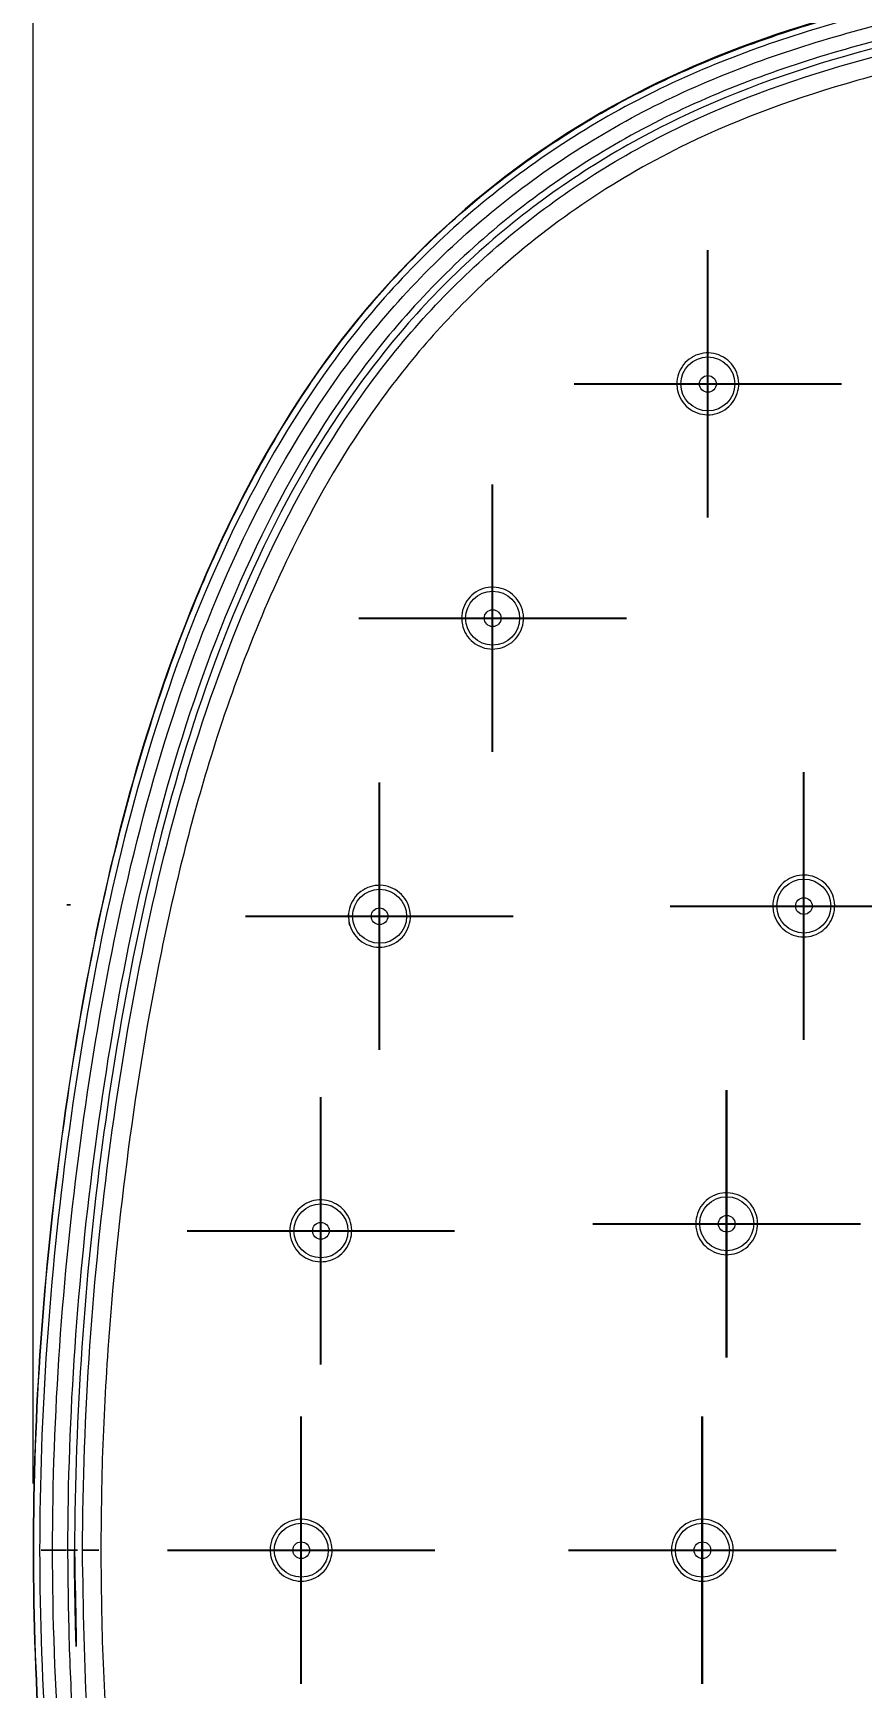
# Model space of a CAD drawing. Extents: x 16296660632 to 16296676033, y -37409619871 to -37409617369.
# Drawn here: x 16296675486.7 to 16296675536.3, y -37409617679.9 to -37409617580.9 of the extents above; entities that cross this region are included whole.
import ezdxf

# ---------------------------------------------------------------- set-up
doc = ezdxf.new("R2010")
doc.units = 0
doc.header["$LTSCALE"] = 10
doc.header["$MEASUREMENT"] = 0
doc.header["$PDMODE"] = 3
doc.header["$PDSIZE"] = -10
doc.linetypes.add('CENTER', pattern=[2, 1.25, -0.25, 0.25, -0.25])
doc.linetypes.add('CENTERX2', pattern=[4, 2.5, -0.5, 0.5, -0.5])
doc.layers.get('0').update_dxf_attribs({"linetype": 'CONTINUOUS'})
doc.layers.get('DEFPOINTS').update_dxf_attribs({"linetype": 'CONTINUOUS'})
doc.layers.add('1', color=7, linetype='CONTINUOUS')
doc.layers.add('중심선', color=1, linetype='CENTERX2')
doc.styles.add('Daelim Dimension', font='')
doc.styles.get('Daelim Dimension').set_extended_font_data('NanumGothic')
doc.dimstyles.new('DEFAULT', dxfattribs={"dimscale": 2, "dimtxt": 2, "dimasz": 2, "dimexe": 0, "dimexo": 2, "dimgap": 1, "dimtad": 1, "dimdec": 1, "dimzin": 9, "dimdsep": 46, "dimtxsty": 'Daelim Dimension', "dimcen": 0.5, "dimclrd": 252, "dimclre": 252, "dimclrt": 3, "dimadec": 1, "dimazin": 0, "dimtfac": 1, "dimtdec": 1, "dimtix": 1, "dimtmove": 0, "dimatfit": 3, "dimfxl": 1, "dimtolj": 1, "dimtzin": 1, "dimlwd": 9, "dimlwe": 9, "dimarcsym": 0})

# ---------------------------------------------------------------- blocks, each defined once
blk = doc.blocks.new('*D0')
at = {"color": 5, "lineweight": 9, "transparency": 16777216}
for p, q in [((16296675486.702101, -37409617667.663567), (16296675486.702101, -37409617548.656258)), ((16296675750.785561, -37409617548.656258), (16296675490.702101, -37409617548.656258)), ((16296675754.785561, -37409617667.663597), (16296675754.785561, -37409617548.656258))]:
    blk.add_line(p, q, dxfattribs=at)
at = {"color": 5, "transparency": 16777216}
for points in [[(16296675490.702101, -37409617547.989594), (16296675490.702101, -37409617549.322922), (16296675486.702101, -37409617548.656258)], [(16296675750.785561, -37409617547.989594), (16296675750.785561, -37409617549.322922), (16296675754.785561, -37409617548.656258)]]:
    blk.add_solid(points, dxfattribs=at)
at = {"layer": 'DEFPOINTS', "color": 0, "transparency": 16777216}
for p in [(16296675486.702101, -37409617548.656258), (16296675486.702101, -37409617671.663567), (16296675754.785561, -37409617671.663597)]:
    blk.add_point(p, dxfattribs=at)
at = {"color": 7, "transparency": 16777216, "insert": (16296675620.74383, -37409617539.03537), "char_height": 14, "attachment_point": 5, "style": 'Daelim Dimension'}
blk.add_mtext('\\A1;268', dxfattribs=at)

msp = doc.modelspace()

# ---------------------------------------------------------------- linework, layer by layer
at = {"layer": '1', "color": 7, "linetype": 'Continuous', "lineweight": 18}
msp.add_line((16296675486.702049, -37409617671.663567), (16296675486.73905, -37409617671.663597), dxfattribs=at)
at = {"layer": '1', "color": 7, "linetype": 'Continuous', "lineweight": 13}
for centre in [(16296675527.069389, -37409617601.881866), (16296675514.195499, -37409617615.897583), (16296675507.429411, -37409617633.732941), (16296675532.812759, -37409617633.122047), (16296675503.919621, -37409617652.554123), (16296675528.198389, -37409617652.131073), (16296675502.74424, -37409617671.663597), (16296675526.74407, -37409617671.663521)]:
    msp.add_circle(centre, 1.615477, dxfattribs=at)
at = {"layer": '1', "color": 7, "linetype": 'Continuous', "lineweight": 18}
for centre in [(16296675527.069389, -37409617601.881866), (16296675514.195499, -37409617615.897583), (16296675507.429411, -37409617633.732941), (16296675532.812759, -37409617633.122047), (16296675528.198389, -37409617652.131073), (16296675503.919621, -37409617652.554123), (16296675502.74424, -37409617671.663597), (16296675526.74407, -37409617671.663521)]:
    msp.add_circle(centre, 0.5, dxfattribs=at)
msp.add_ellipse((16296675490.08976, -37409617633.049522), major_axis=(1.5, 0.001025), ratio=0.000228, start_param=2.438768983, end_param=3.132866011, dxfattribs=at)
for points, knots in [([(16296675620.74378, -37409617572.621834), (16296675604.133949, -37409617572.622147), (16296675587.51866, -37409617573.298683), (16296675566.82807, -37409617574.97937), (16296675562.695009, -37409617575.354019), (16296675554.42786, -37409617576.2052), (16296675550.302771, -37409617576.693001), (16296675538.063971, -37409617578.7043), (16296675529.98884, -37409617580.766296), (16296675515.438061, -37409617588.309891), (16296675509.030399, -37409617593.834534), (16296675499.408251, -37409617607.125931), (16296675496.02487, -37409617614.78994), (16296675491.1042, -37409617630.530777), (16296675489.522141, -37409617638.695267), (16296675487.306351, -37409617655.091629), (16296675486.707741, -37409617663.330917), (16296675486.702101, -37409617671.663567)], [0, 0, 0, 0, 0.25, 0.25, 0.3125, 0.3125, 0.375, 0.375, 0.5, 0.5, 0.625, 0.625, 0.75, 0.75, 0.875, 0.875, 1, 1, 1, 1]), ([(16296675620.74375, -37409617575.091873), (16296675604.51425, -37409617575.092178), (16296675588.28824, -37409617575.742607), (16296675568.06547, -37409617577.350883), (16296675564.02422, -37409617577.711449), (16296675555.950411, -37409617578.525124), (16296675551.91699, -37409617578.975281), (16296675539.888691, -37409617580.837471), (16296675531.89201, -37409617582.728668), (16296675521.00013, -37409617588.138107), (16296675517.58077, -37409617590.39241), (16296675511.44799, -37409617595.56813), (16296675508.702709, -37409617598.525414), (16296675501.525221, -37409617608.364311), (16296675498.24794, -37409617615.895866), (16296675493.445841, -37409617631.381447), (16296675491.91231, -37409617639.371521), (16296675489.76038, -37409617655.454948), (16296675489.22027, -37409617663.552551), (16296675489.1749, -37409617671.66465)], [0, 0, 0, 0, 0.25, 0.25, 0.3125, 0.3125, 0.375, 0.375, 0.5, 0.5, 0.5625, 0.5625, 0.625, 0.625, 0.75, 0.75, 0.875, 0.875, 1, 1, 1, 1]), ([(16296675525.2152, -37409617601.882568), (16296675525.21471, -37409617601.674728), (16296675525.249969, -37409617601.464653), (16296675525.38616, -37409617601.073372), (16296675525.488979, -37409617600.886803), (16296675525.747, -37409617600.56266), (16296675525.905769, -37409617600.420631), (16296675526.256519, -37409617600.20018), (16296675526.453329, -37409617600.118713), (16296675526.85725, -37409617600.026779), (16296675527.069929, -37409617600.015053), (16296675527.481501, -37409617600.061974), (16296675527.686069, -37409617600.121292), (16296675528.05892, -37409617600.301804), (16296675528.23234, -37409617600.425499), (16296675528.524441, -37409617600.719269), (16296675528.647141, -37409617600.89341), (16296675528.825529, -37409617601.267349), (16296675528.88368, -37409617601.472313), (16296675528.928221, -37409617601.884232), (16296675528.915239, -37409617602.096893), (16296675528.82091, -37409617602.500343), (16296675528.73827, -37409617602.696701), (16296675528.51572, -37409617603.046173), (16296675528.372749, -37409617603.204086), (16296675528.0471, -37409617603.460167), (16296675527.85994, -37409617603.561859), (16296675527.467911, -37409617603.695717), (16296675527.25765, -37409617603.729736), (16296675526.84343, -37409617603.726318), (16296675526.63376, -37409617603.688828), (16296675526.244011, -37409617603.548492), (16296675526.058559, -37409617603.44371), (16296675525.7372, -37409617603.182259), (16296675525.59688, -37409617603.02198), (16296675525.38018, -37409617602.668869), (16296675525.300819, -37409617602.471161), (16296675525.22961, -37409617602.141922), (16296675525.215509, -37409617602.011559), (16296675525.2152, -37409617601.882568)], [0, 0, 0, 0, 0.053704233, 0.053704233, 0.107408711, 0.107408711, 0.161109066, 0.161109066, 0.214806154, 0.214806154, 0.268502866, 0.268502866, 0.322202383, 0.322202383, 0.375906987, 0.375906987, 0.429616946, 0.429616946, 0.483330077, 0.483330077, 0.537042471, 0.537042471, 0.590750307, 0.590750307, 0.644451849, 0.644451849, 0.698148443, 0.698148443, 0.751843847, 0.751843847, 0.805542283, 0.805542283, 0.859246346, 0.859246346, 0.912955911, 0.912955911, 0.966668454, 0.966668454, 1, 1, 1, 1]), ([(16296675512.33989, -37409617615.898277), (16296675512.33955, -37409617615.690468), (16296675512.37496, -37409617615.480431), (16296675512.51144, -37409617615.089302), (16296675512.61438, -37409617614.902817), (16296675512.872601, -37409617614.578911), (16296675513.03145, -37409617614.437012), (16296675513.38233, -37409617614.216812), (16296675513.579189, -37409617614.135483), (16296675513.98317, -37409617614.043823), (16296675514.195869, -37409617614.032227), (16296675514.607441, -37409617614.079437), (16296675514.812, -37409617614.138924), (16296675515.184759, -37409617614.319717), (16296675515.35811, -37409617614.443558), (16296675515.650021, -37409617614.737587), (16296675515.7726, -37409617614.911827), (16296675515.95071, -37409617615.285927), (16296675516.008699, -37409617615.490936), (16296675516.052919, -37409617615.902893), (16296675516.03977, -37409617616.115509), (16296675515.945141, -37409617616.518837), (16296675515.86236, -37409617616.715118), (16296675515.63958, -37409617617.064377), (16296675515.496519, -37409617617.222183), (16296675515.170731, -37409617617.478012), (16296675514.983509, -37409617617.579567), (16296675514.5914, -37409617617.713173), (16296675514.381109, -37409617617.747047), (16296675513.96686, -37409617617.74334), (16296675513.757191, -37409617617.705704), (16296675513.3675, -37409617617.565071), (16296675513.182091, -37409617617.460136), (16296675512.860901, -37409617617.19841), (16296675512.72068, -37409617617.03801), (16296675512.50424, -37409617616.6847), (16296675512.425039, -37409617616.486923), (16296675512.35409, -37409617616.157631), (16296675512.34009, -37409617616.027267), (16296675512.33989, -37409617615.898277)], [0, 0, 0, 0, 0.05369618, 0.05369618, 0.107392452, 0.107392452, 0.161087444, 0.161087444, 0.214784737, 0.214784737, 0.268487203, 0.268487203, 0.322195628, 0.322195628, 0.375908439, 0.375908439, 0.429622234, 0.429622234, 0.483333018, 0.483333018, 0.537037857, 0.537037857, 0.590736318, 0.590736318, 0.644430899, 0.644430899, 0.698126051, 0.698126051, 0.7518261, 0.7518261, 0.80553312, 0.80553312, 0.859245884, 0.859245884, 0.912960497, 0.912960497, 0.966672331, 0.966672331, 1, 1, 1, 1]), ([(16296675530.95755, -37409617633.122749), (16296675530.95726, -37409617632.914917), (16296675530.99272, -37409617632.704887), (16296675531.129271, -37409617632.313782), (16296675531.23225, -37409617632.127312), (16296675531.490549, -37409617631.803436), (16296675531.649441, -37409617631.661583), (16296675532.00037, -37409617631.44146), (16296675532.19725, -37409617631.360168), (16296675532.601259, -37409617631.2686), (16296675532.813959, -37409617631.257057), (16296675533.225519, -37409617631.304367), (16296675533.430071, -37409617631.363892), (16296675533.80279, -37409617631.544777), (16296675533.97611, -37409617631.668663), (16296675534.26795, -37409617631.962753), (16296675534.390499, -37409617632.137032), (16296675534.56852, -37409617632.511162), (16296675534.626459, -37409617632.716179), (16296675534.670601, -37409617633.128143), (16296675534.65741, -37409617633.340759), (16296675534.5627, -37409617633.74408), (16296675534.479879, -37409617633.940353), (16296675534.25703, -37409617634.289558), (16296675534.11393, -37409617634.447327), (16296675533.788071, -37409617634.70311), (16296675533.600821, -37409617634.804626), (16296675533.208679, -37409617634.938141), (16296675532.998369, -37409617634.971962), (16296675532.58412, -37409617634.968147), (16296675532.37446, -37409617634.930473), (16296675531.984791, -37409617634.789749), (16296675531.799419, -37409617634.684769), (16296675531.478291, -37409617634.422974), (16296675531.33811, -37409617634.262543), (16296675531.12175, -37409617633.909187), (16296675531.04258, -37409617633.711403), (16296675530.971701, -37409617633.382103), (16296675530.957741, -37409617633.251732), (16296675530.95755, -37409617633.122749)], [0, 0, 0, 0, 0.053697763, 0.053697763, 0.107395616, 0.107395616, 0.161092175, 0.161092175, 0.21479041, 0.21479041, 0.268492881, 0.268492881, 0.322200416, 0.322200416, 0.375911792, 0.375911792, 0.429624138, 0.429624138, 0.483334038, 0.483334038, 0.537038979, 0.537038979, 0.590738575, 0.590738575, 0.644434894, 0.644434894, 0.698131602, 0.698131602, 0.751832254, 0.751832254, 0.805538581, 0.805538581, 0.859249676, 0.859249676, 0.912962463, 0.912962463, 0.966673195, 0.966673195, 1, 1, 1, 1]), ([(16296675505.57279, -37409617633.733627), (16296675505.57258, -37409617633.525841), (16296675505.60813, -37409617633.315842), (16296675505.74482, -37409617632.924843), (16296675505.84786, -37409617632.738441), (16296675506.106251, -37409617632.414711), (16296675506.265169, -37409617632.272911), (16296675506.61614, -37409617632.052933), (16296675506.813049, -37409617631.97171), (16296675507.217091, -37409617631.880272), (16296675507.4298, -37409617631.868797), (16296675507.841379, -37409617631.91626), (16296675508.045931, -37409617631.975853), (16296675508.41861, -37409617632.156914), (16296675508.5919, -37409617632.280861), (16296675508.88364, -37409617632.575104), (16296675509.006109, -37409617632.749443), (16296675509.183969, -37409617633.123642), (16296675509.241819, -37409617633.328667), (16296675509.28577, -37409617633.740623), (16296675509.272499, -37409617633.953217), (16296675509.177629, -37409617634.356453), (16296675509.09474, -37409617634.552643), (16296675508.87179, -37409617634.901733), (16296675508.728649, -37409617635.059433), (16296675508.402731, -37409617635.315071), (16296675508.21546, -37409617635.416519), (16296675507.823271, -37409617635.549896), (16296675507.612961, -37409617635.583649), (16296675507.19869, -37409617635.579697), (16296675506.989019, -37409617635.541939), (16296675506.599369, -37409617635.401062), (16296675506.414021, -37409617635.295998), (16296675506.09297, -37409617635.034058), (16296675505.95285, -37409617634.873558), (16296675505.736641, -37409617634.520103), (16296675505.65756, -37409617634.322273), (16296675505.58683, -37409617633.992958), (16296675505.57292, -37409617633.862602), (16296675505.57279, -37409617633.733627)], [0, 0, 0, 0, 0.053690539, 0.053690539, 0.10738099, 0.10738099, 0.161073409, 0.161073409, 0.214773088, 0.214773088, 0.268481847, 0.268481847, 0.32219767, 0.32219767, 0.375915709, 0.375915709, 0.429630255, 0.429630255, 0.483336993, 0.483336993, 0.537034802, 0.537034802, 0.590726369, 0.590726369, 0.644417218, 0.644417218, 0.698113382, 0.698113382, 0.751818682, 0.751818682, 0.805532882, 0.805532882, 0.85925168, 0.85925168, 0.912968612, 0.912968612, 0.966678025, 0.966678025, 1, 1, 1, 1]), ([(16296675502.06238, -37409617652.554817), (16296675502.062281, -37409617652.347023), (16296675502.097931, -37409617652.137047), (16296675502.234819, -37409617651.74614), (16296675502.33794, -37409617651.559799), (16296675502.596479, -37409617651.236214), (16296675502.755461, -37409617651.094513), (16296675503.10655, -37409617650.874687), (16296675503.30349, -37409617650.793579), (16296675503.7076, -37409617650.702339), (16296675503.92033, -37409617650.690979), (16296675504.331909, -37409617650.738663), (16296675504.53643, -37409617650.79837), (16296675504.90904, -37409617650.979637), (16296675505.08227, -37409617651.103699), (16296675505.37385, -37409617651.398102), (16296675505.496229, -37409617651.57251), (16296675505.67388, -37409617651.946808), (16296675505.731609, -37409617652.151863), (16296675505.775339, -37409617652.563812), (16296675505.76194, -37409617652.776382), (16296675505.66687, -37409617653.179527), (16296675505.583891, -37409617653.375671), (16296675505.360781, -37409617653.724617), (16296675505.21756, -37409617653.88224), (16296675504.891529, -37409617654.137711), (16296675504.704201, -37409617654.239067), (16296675504.311939, -37409617654.372253), (16296675504.101601, -37409617654.405899), (16296675503.687309, -37409617654.401733), (16296675503.47765, -37409617654.363853), (16296675503.088051, -37409617654.222763), (16296675502.90274, -37409617654.117577), (16296675502.581829, -37409617653.855453), (16296675502.441799, -37409617653.69487), (16296675502.22578, -37409617653.341293), (16296675502.14682, -37409617653.143433), (16296675502.076269, -37409617652.81411), (16296675502.062441, -37409617652.683762), (16296675502.06238, -37409617652.554817)], [0, 0, 0, 0, 0.053688089, 0.053688089, 0.107375946, 0.107375946, 0.161068263, 0.161068263, 0.214770874, 0.214770874, 0.268484448, 0.268484448, 0.322204886, 0.322204886, 0.375925519, 0.375925519, 0.429639012, 0.429639012, 0.48334156, 0.48334156, 0.537033997, 0.537033997, 0.59072147, 0.59072147, 0.644411327, 0.644411327, 0.698109991, 0.698109991, 0.75182015, 0.75182015, 0.805539339, 0.805539339, 0.859260952, 0.859260952, 0.912977527, 0.912977527, 0.966683633, 0.966683633, 1, 1, 1, 1]), ([(16296675526.342501, -37409617652.13176), (16296675526.34236, -37409617651.92395), (16296675526.37797, -37409617651.713943), (16296675526.514799, -37409617651.322952), (16296675526.61791, -37409617651.136574), (16296675526.876431, -37409617650.812912), (16296675527.03541, -37409617650.671158), (16296675527.38649, -37409617650.451286), (16296675527.583441, -37409617650.37014), (16296675527.98753, -37409617650.278847), (16296675528.200251, -37409617650.267471), (16296675528.611811, -37409617650.315086), (16296675528.81633, -37409617650.374763), (16296675529.18894, -37409617650.555962), (16296675529.362181, -37409617650.679977), (16296675529.653799, -37409617650.974312), (16296675529.776211, -37409617651.148689), (16296675529.953951, -37409617651.522949), (16296675530.01173, -37409617651.727997), (16296675530.05555, -37409617652.139969), (16296675530.0422, -37409617652.35257), (16296675529.947201, -37409617652.755791), (16296675529.864241, -37409617652.951973), (16296675529.641159, -37409617653.301003), (16296675529.49795, -37409617653.458672), (16296675529.171921, -37409617653.714203), (16296675528.984591, -37409617653.815598), (16296675528.59234, -37409617653.94883), (16296675528.382, -37409617653.982513), (16296675527.96772, -37409617653.978394), (16296675527.75807, -37409617653.940536), (16296675527.368481, -37409617653.799507), (16296675527.18317, -37409617653.694389), (16296675526.86223, -37409617653.432327), (16296675526.72217, -37409617653.271782), (16296675526.50609, -37409617652.918259), (16296675526.427071, -37409617652.720413), (16296675526.356449, -37409617652.391083), (16296675526.34259, -37409617652.260727), (16296675526.342501, -37409617652.13176)], [0, 0, 0, 0, 0.0536947, 0.0536947, 0.107389326, 0.107389326, 0.161085511, 0.161085511, 0.214786935, 0.214786935, 0.268494838, 0.268494838, 0.322207696, 0.322207696, 0.375921898, 0.375921898, 0.429633251, 0.429633251, 0.483338735, 0.483338735, 0.53703782, 0.53703782, 0.590732772, 0.590732772, 0.644427736, 0.644427736, 0.698126927, 0.698126927, 0.751832722, 0.751832722, 0.805544554, 0.805544554, 0.859259137, 0.859259137, 0.912971948, 0.912971948, 0.966679279, 0.966679279, 1, 1, 1, 1]), ([(16296675500.886789, -37409617671.664299), (16296675500.886789, -37409617671.456497), (16296675500.922541, -37409617671.246552), (16296675501.05961, -37409617670.855713), (16296675501.162821, -37409617670.669434), (16296675501.42152, -37409617670.345963), (16296675501.58057, -37409617670.204323), (16296675501.93177, -37409617669.98468), (16296675502.128759, -37409617669.903664), (16296675502.53293, -37409617669.812622), (16296675502.74568, -37409617669.801369), (16296675503.157249, -37409617669.849274), (16296675503.36175, -37409617669.909088), (16296675503.73428, -37409617670.090561), (16296675503.90744, -37409617670.214706), (16296675504.19886, -37409617670.50927), (16296675504.32115, -37409617670.683739), (16296675504.4986, -37409617671.058113), (16296675504.556219, -37409617671.263191), (16296675504.599739, -37409617671.67514), (16296675504.58625, -37409617671.887688), (16296675504.49099, -37409617672.290779), (16296675504.407909, -37409617672.48687), (16296675504.184641, -37409617672.835716), (16296675504.041349, -37409617672.993271), (16296675503.715179, -37409617673.248581), (16296675503.5278, -37409617673.349854), (16296675503.13546, -37409617673.482841), (16296675502.925079, -37409617673.516388), (16296675502.510771, -37409617673.512009), (16296675502.301121, -37409617673.474007), (16296675501.911591, -37409617673.332703), (16296675501.726339, -37409617673.227432), (16296675501.40556, -37409617672.965134), (16296675501.26561, -37409617672.804466), (16296675501.049789, -37409617672.450798), (16296675500.97093, -37409617672.252899), (16296675500.90056, -37409617671.923561), (16296675500.886789, -37409617671.793228), (16296675500.886789, -37409617671.664299)], [0, 0, 0, 0, 0.053688341, 0.053688341, 0.107376336, 0.107376336, 0.161070689, 0.161070689, 0.214776779, 0.214776779, 0.268493812, 0.268493812, 0.322216193, 0.322216193, 0.375936047, 0.375936047, 0.429646676, 0.429646676, 0.483345484, 0.483345484, 0.537034871, 0.537034871, 0.590721414, 0.590721414, 0.644412931, 0.644412931, 0.698115034, 0.698115034, 0.751828738, 0.751828738, 0.805550093, 0.805550093, 0.859271731, 0.859271731, 0.912986077, 0.912986077, 0.966688702, 0.966688702, 1, 1, 1, 1]), ([(16296675524.88796, -37409617671.664223), (16296675524.88796, -37409617671.456413), (16296675524.92371, -37409617671.246422), (16296675525.06081, -37409617670.855537), (16296675525.164049, -37409617670.669243), (16296675525.422791, -37409617670.345749), (16296675525.581869, -37409617670.204102), (16296675525.933109, -37409617669.984467), (16296675526.130119, -37409617669.903458), (16296675526.5343, -37409617669.812462), (16296675526.74704, -37409617669.801224), (16296675527.15859, -37409617669.849152), (16296675527.36307, -37409617669.908981), (16296675527.735559, -37409617670.090462), (16296675527.90871, -37409617670.214607), (16296675528.200109, -37409617670.509163), (16296675528.32239, -37409617670.683617), (16296675528.49984, -37409617671.057999), (16296675528.55747, -37409617671.263077), (16296675528.60099, -37409617671.675056), (16296675528.58749, -37409617671.887627), (16296675528.49222, -37409617672.290756), (16296675528.40913, -37409617672.486877), (16296675528.18581, -37409617672.835747), (16296675528.0425, -37409617672.993317), (16296675527.71628, -37409617673.248627), (16296675527.528879, -37409617673.349899), (16296675527.13652, -37409617673.482857), (16296675526.92614, -37409617673.516388), (16296675526.511841, -37409617673.511971), (16296675526.30221, -37409617673.473961), (16296675525.91271, -37409617673.332642), (16296675525.72747, -37409617673.227371), (16296675525.406731, -37409617672.965073), (16296675525.26679, -37409617672.804428), (16296675525.05097, -37409617672.450752), (16296675524.972111, -37409617672.252861), (16296675524.90173, -37409617671.923508), (16296675524.88796, -37409617671.793159), (16296675524.88796, -37409617671.664223)], [0, 0, 0, 0, 0.053694837, 0.053694837, 0.10738947, 0.10738947, 0.161087878, 0.161087878, 0.214793266, 0.214793266, 0.268505192, 0.268505192, 0.322220356, 0.322220356, 0.375934062, 0.375934062, 0.429642266, 0.429642266, 0.483343329, 0.483343329, 0.537038728, 0.537038728, 0.590732417, 0.590732417, 0.644429094, 0.644429094, 0.698132153, 0.698132153, 0.751842199, 0.751842199, 0.805556791, 0.805556791, 0.859271495, 0.859271495, 0.912981809, 0.912981809, 0.966685134, 0.966685134, 1, 1, 1, 1]), ([(16296675486.702, -37409617671.663567), (16296675486.707649, -37409617679.996231), (16296675487.306259, -37409617688.235542), (16296675489.52206, -37409617704.631897), (16296675491.10412, -37409617712.796387), (16296675496.024799, -37409617728.537247), (16296675499.40818, -37409617736.201271), (16296675509.03035, -37409617749.492683), (16296675515.438009, -37409617755.017326), (16296675529.98881, -37409617762.560928), (16296675538.06395, -37409617764.622917), (16296675550.30275, -37409617766.634216), (16296675554.427851, -37409617767.122017), (16296675562.69499, -37409617767.97319), (16296675566.828051, -37409617768.347839), (16296675587.51865, -37409617770.028519), (16296675604.13394, -37409617770.705032), (16296675620.74378, -37409617770.705353)], [0, 0, 0, 0, 0.125, 0.125, 0.25, 0.25, 0.375, 0.375, 0.5, 0.5, 0.625, 0.625, 0.6875, 0.6875, 0.75, 0.75, 1, 1, 1, 1]), ([(16296675489.174761, -37409617671.664597), (16296675489.18038, -37409617672.674004), (16296675489.191811, -37409617673.683388), (16296675489.260599, -37409617677.456772), (16296675489.363859, -37409617680.220947), (16296675489.542351, -37409617682.979767)], [0, 0, 0, 0, 0.267422302, 0.267422302, 1, 1, 1, 1])]:
    msp.add_open_spline(points, degree=3, knots=knots, dxfattribs=at)
at = {"layer": '1', "color": 7, "linetype": 'Continuous', "lineweight": 13}
for points, knots in [([(16296675486.73905, -37409617671.663597), (16296675486.74469, -37409617663.33271), (16296675487.34318, -37409617655.09507), (16296675489.558571, -37409617638.701721), (16296675491.140341, -37409617630.539093), (16296675494.829571, -37409617618.737541), (16296675496.285549, -37409617614.878326), (16296675499.794559, -37409617607.414787), (16296675501.84532, -37409617603.822594), (16296675506.653259, -37409617597.181236), (16296675509.43413, -37409617594.139763), (16296675515.66433, -37409617588.777321), (16296675519.09536, -37409617586.455498), (16296675526.36561, -37409617582.686371), (16296675530.218821, -37409617581.230743), (16296675538.11652, -37409617578.922943), (16296675542.15069, -37409617578.070198), (16296675550.30768, -37409617576.729713), (16296675554.432039, -37409617576.241982), (16296675562.698441, -37409617575.390877), (16296675566.831329, -37409617575.016243), (16296675587.520679, -37409617573.335663), (16296675604.134951, -37409617572.659187), (16296675620.74378, -37409617572.658867)], [0, 0, 0, 0, 0.125000012, 0.125000012, 0.250000024, 0.250000024, 0.31250003, 0.31250003, 0.375000036, 0.375000036, 0.437500042, 0.437500042, 0.500000048, 0.500000048, 0.562500054, 0.562500054, 0.62500006, 0.62500006, 0.687500066, 0.687500066, 0.750000072, 0.750000072, 1, 1, 1, 1]), ([(16296675620.74374, -37409617573.014282), (16296675612.566851, -37409617573.01442), (16296675604.392839, -37409617573.177269), (16296675588.047819, -37409617573.831627), (16296675579.879669, -37409617574.305847), (16296675563.57486, -37409617575.645279), (16296675555.438931, -37409617576.3153), (16296675543.20746, -37409617578.227959), (16296675539.14883, -37409617579.046227), (16296675531.20705, -37409617581.269112), (16296675527.306049, -37409617582.672127), (16296675519.765499, -37409617586.446609), (16296675516.208361, -37409617588.814308), (16296675509.8522, -37409617594.21524), (16296675507.0002, -37409617597.293854), (16296675499.606409, -37409617607.549812), (16296675496.31077, -37409617615.135551), (16296675491.39694, -37409617630.966957), (16296675489.86219, -37409617639.053253), (16296675487.67651, -37409617655.340424), (16296675487.099421, -37409617663.491158), (16296675487.09446, -37409617671.663849)], [0, 0, 0, 0, 0.125000172, 0.125000172, 0.250000147, 0.250000147, 0.375000123, 0.375000123, 0.43750011, 0.43750011, 0.500000098, 0.500000098, 0.562500086, 0.562500086, 0.625000074, 0.625000074, 0.750000049, 0.750000049, 0.875000025, 0.875000025, 1, 1, 1, 1]), ([(16296675487.867901, -37409617671.664131), (16296675487.87286, -37409617663.527634), (16296675488.44735, -37409617655.412071), (16296675490.62459, -37409617639.18663), (16296675492.153919, -37409617631.138252), (16296675497.0315, -37409617615.421677), (16296675500.30159, -37409617607.907677), (16296675507.592079, -37409617597.795631), (16296675510.399071, -37409617594.765747), (16296675516.663231, -37409617589.442513), (16296675520.16757, -37409617587.110313), (16296675527.597139, -37409617583.391327), (16296675531.452221, -37409617582.003639), (16296675539.32024, -37409617579.801437), (16296675543.350071, -37409617578.98838), (16296675555.513849, -37409617577.08667), (16296675563.64817, -37409617576.415154), (16296675579.929319, -37409617575.077972), (16296675588.089239, -37409617574.604027), (16296675604.4133, -37409617573.950508), (16296675612.57712, -37409617573.787857), (16296675620.743759, -37409617573.787727)], [0, 0, 0, 0, 0.124998895, 0.124998895, 0.249999053, 0.249999053, 0.374999211, 0.374999211, 0.43749929, 0.43749929, 0.499999369, 0.499999369, 0.562499448, 0.562499448, 0.624999527, 0.624999527, 0.749999684, 0.749999684, 0.874999842, 0.874999842, 1, 1, 1, 1]), ([(16296675620.743759, -37409617574.685661), (16296675612.638571, -37409617574.685799), (16296675604.54101, -37409617574.846237), (16296675588.36132, -37409617575.489639), (16296675580.277731, -37409617575.956261), (16296675564.132389, -37409617577.272034), (16296675556.042761, -37409617577.943222), (16296675543.996389, -37409617579.781731), (16296675539.98283, -37409617580.571442), (16296675532.06241, -37409617582.744591), (16296675528.21147, -37409617584.115173), (16296675520.86532, -37409617587.739418), (16296675517.33881, -37409617590.060081), (16296675511.1003, -37409617595.335373), (16296675508.302219, -37409617598.341362), (16296675501.045, -37409617608.421219), (16296675497.79406, -37409617615.936523), (16296675492.97291, -37409617631.588829), (16296675491.482929, -37409617639.522148), (16296675489.346991, -37409617655.4795), (16296675488.771, -37409617663.532227), (16296675488.765829, -37409617671.664627)], [0, 0, 0, 0, 0.124999965, 0.124999965, 0.250000225, 0.250000225, 0.375000485, 0.375000485, 0.437500615, 0.437500615, 0.500000744, 0.500000744, 0.562500874, 0.562500874, 0.625001004, 0.625001004, 0.750001264, 0.750001264, 0.875001524, 0.875001524, 1, 1, 1, 1]), ([(16296675489.654289, -37409617671.663551), (16296675489.69788, -37409617663.492348), (16296675490.249319, -37409617655.363113), (16296675492.42688, -37409617639.21093), (16296675493.988131, -37409617631.192177), (16296675498.775761, -37409617615.887001), (16296675502.046909, -37409617608.508232), (16296675508.893881, -37409617599.061852), (16296675511.50988, -37409617596.200592), (16296675517.393921, -37409617591.135178), (16296675520.636829, -37409617588.940659), (16296675530.947651, -37409617583.596817), (16296675538.719521, -37409617581.589958), (16296675550.69458, -37409617579.622559), (16296675554.761709, -37409617579.141602), (16296675562.967381, -37409617578.29557), (16296675567.08746, -37409617577.922813), (16296675587.6796, -37409617576.251556), (16296675604.21376, -37409617575.578453), (16296675620.74378, -37409617575.578743)], [0, 0, 0, 0, 0.125, 0.125, 0.25, 0.25, 0.375, 0.375, 0.4375, 0.4375, 0.5, 0.5, 0.625, 0.625, 0.6875, 0.6875, 0.75, 0.75, 1, 1, 1, 1]), ([(16296675620.743759, -37409617576.669281), (16296675616.364731, -37409617576.696129), (16296675608.19483, -37409617576.746223), (16296675596.826639, -37409617577.110062), (16296675587.22817, -37409617577.569321), (16296675579.399071, -37409617578.062233), (16296675571.225161, -37409617578.665657), (16296675561.229139, -37409617579.548073), (16296675548.90517, -37409617580.853394), (16296675536.661289, -37409617583.232147), (16296675526.92766, -37409617586.706841), (16296675519.806629, -37409617590.785347), (16296675513.481331, -37409617595.678223), (16296675507.48612, -37409617602.340088), (16296675501.630711, -37409617612.15686), (16296675497.299179, -37409617623.39045), (16296675494.214979, -37409617635.810669), (16296675492.27865, -37409617647.676262), (16296675491.221849, -37409617657.97805), (16296675490.80582, -37409617665.985748), (16296675490.76878, -37409617669.994003), (16296675490.753349, -37409617671.664322)], [0, 0, 0, 0, 0.068437185, 0.127682046, 0.177744079, 0.21861556, 0.25027931, 0.305835876, 0.375449969, 0.443900445, 0.500326458, 0.536028374, 0.571724291, 0.624931194, 0.674957161, 0.749617529, 0.812137403, 0.874727123, 0.937358024, 0.973895673, 1, 1, 1, 1]), ([(16296675620.74378, -37409617770.668327), (16296675604.134951, -37409617770.668022), (16296675587.520679, -37409617769.991547), (16296675566.831329, -37409617768.310966), (16296675562.698441, -37409617767.936333), (16296675554.432039, -37409617767.085228), (16296675550.30768, -37409617766.597504), (16296675542.15069, -37409617765.257011), (16296675538.11652, -37409617764.404266), (16296675530.218821, -37409617762.096474), (16296675526.36561, -37409617760.640839), (16296675519.09536, -37409617756.871712), (16296675515.66433, -37409617754.549889), (16296675509.43413, -37409617749.187447), (16296675506.653259, -37409617746.145973), (16296675501.84532, -37409617739.504623), (16296675499.794559, -37409617735.912407), (16296675496.285549, -37409617728.448883), (16296675494.829571, -37409617724.589668), (16296675491.140341, -37409617712.788116), (16296675489.558571, -37409617704.625488), (16296675487.34318, -37409617688.23214), (16296675486.74469, -37409617679.994499), (16296675486.73905, -37409617671.663597)], [0, 0, 0, 0, 0.24999992, 0.24999992, 0.312499924, 0.312499924, 0.374999928, 0.374999928, 0.437499932, 0.437499932, 0.499999936, 0.499999936, 0.56249994, 0.56249994, 0.624999944, 0.624999944, 0.687499948, 0.687499948, 0.749999952, 0.749999952, 0.87499996, 0.87499996, 1, 1, 1, 1]), ([(16296675487.09446, -37409617671.664413), (16296675487.09446, -37409617671.664749), (16296675487.09446, -37409617671.665092), (16296675487.098459, -37409617679.849838), (16296675487.685659, -37409617688.063599), (16296675489.86664, -37409617704.298653), (16296675491.427851, -37409617712.43187), (16296675495.050659, -37409617724.145653), (16296675496.48736, -37409617728.002663), (16296675499.985109, -37409617735.5196), (16296675502.061001, -37409617739.179153), (16296675506.912109, -37409617745.91452), (16296675509.76742, -37409617749.035393), (16296675516.17915, -37409617754.492462), (16296675519.656389, -37409617756.811447), (16296675527.20039, -37409617760.616287), (16296675531.16835, -37409617762.047272), (16296675539.134501, -37409617764.276962), (16296675543.1805, -37409617765.093941), (16296675555.366199, -37409617767.002632), (16296675563.54266, -37409617767.679039), (16296675579.855301, -37409617769.019707), (16296675588.031601, -37409617769.494743), (16296675604.379721, -37409617770.149597), (16296675612.55966, -37409617770.31279), (16296675620.743799, -37409617770.312927)], [0, 0, 0, 0, 0.000005288, 0.000005288, 0.125004627, 0.125004627, 0.250003966, 0.250003966, 0.312503635, 0.312503635, 0.375003305, 0.375003305, 0.437502974, 0.437502974, 0.500002644, 0.500002644, 0.562502313, 0.562502313, 0.625001983, 0.625001983, 0.750001322, 0.750001322, 0.875000661, 0.875000661, 1, 1, 1, 1]), ([(16296675620.74382, -37409617769.539482), (16296675612.569941, -37409617769.539337), (16296675604.400181, -37409617769.376358), (16296675588.073059, -37409617768.722343), (16296675579.905121, -37409617768.24762), (16296675563.616039, -37409617766.909157), (16296675555.441521, -37409617766.231331), (16296675543.323219, -37409617764.333527), (16296675539.306179, -37409617763.521843), (16296675531.41374, -37409617761.312782), (16296675527.49279, -37409617759.897507), (16296675520.06004, -37409617756.148788), (16296675516.634331, -37409617753.864433), (16296675510.315769, -37409617748.486214), (16296675507.50536, -37409617745.41465), (16296675502.72175, -37409617738.773323), (16296675500.66925, -37409617735.156303), (16296675497.205839, -37409617727.713097), (16296675495.78075, -37409617723.888962), (16296675492.18446, -37409617712.25988), (16296675490.629021, -37409617704.165176), (16296675488.45645, -37409617687.991562), (16296675487.871889, -37409617679.813141), (16296675487.867901, -37409617671.664642), (16296675487.867901, -37409617671.664391), (16296675487.867901, -37409617671.664131)], [0, 0, 0, 0, 0.124999507, 0.124999507, 0.249999014, 0.249999014, 0.374998521, 0.374998521, 0.437498274, 0.437498274, 0.499998028, 0.499998028, 0.562497781, 0.562497781, 0.624997535, 0.624997535, 0.687497288, 0.687497288, 0.749997042, 0.749997042, 0.874996549, 0.874996549, 0.999996056, 0.999996056, 1, 1, 1, 1]), ([(16296675488.765829, -37409617671.664627), (16296675488.783951, -37409617673.522682), (16296675488.82011, -37409617677.231903), (16296675489.09729, -37409617682.781357), (16296675489.52916, -37409617688.305161), (16296675490.532619, -37409617697.463783), (16296675492.60585, -37409617710.286018), (16296675497.73749, -37409617728.338913), (16296675507.260429, -37409617745.804466), (16296675519.925051, -37409617755.407654), (16296675528.562481, -37409617759.259087), (16296675534.7181, -37409617761.452553), (16296675542.66518, -37409617763.373337), (16296675552.35017, -37409617764.844849), (16296675562.088329, -37409617765.878792), (16296675571.8461, -37409617766.695488), (16296675581.61025, -37409617767.427223), (16296675593.01231, -37409617768.070831), (16296675603.913561, -37409617768.451782), (16296675613.70294, -37409617768.62088), (16296675618.598379, -37409617768.635246), (16296675620.74382, -37409617768.641548)], [0, 0, 0, 0, 0.028596672, 0.057087186, 0.085499819, 0.113860328, 0.198896597, 0.28498734, 0.40239396, 0.49772529, 0.522870139, 0.54791248, 0.598193201, 0.648402683, 0.698612243, 0.748891843, 0.799109849, 0.849311665, 0.924653436, 0.96697906, 1, 1, 1, 1]), ([(16296675620.74378, -37409617767.748466), (16296675616.496759, -37409617767.723007), (16296675608.17104, -37409617767.673119), (16296675595.938379, -37409617767.281639), (16296675584.2152, -37409617766.691963), (16296675573.00246, -37409617765.914291), (16296675562.30648, -37409617764.977676), (16296675552.129089, -37409617763.923317), (16296675542.494011, -37409617762.426971), (16296675533.495081, -37409617760.193901), (16296675526.127649, -37409617757.365051), (16296675519.51075, -37409617753.682007), (16296675512.82959, -37409617748.647789), (16296675505.39534, -37409617740.253403), (16296675499.989, -37409617730.105843), (16296675496.755199, -37409617721.228523), (16296675494.101299, -37409617711.947029), (16296675492.198669, -37409617702.477303), (16296675490.698389, -37409617691.431519), (16296675489.82682, -37409617681.750237), (16296675489.71282, -37409617675.102303), (16296675489.65428, -37409617671.689072)], [0, 0, 0, 0, 0.065788805, 0.128970477, 0.189571759, 0.247612728, 0.303071074, 0.355891177, 0.406095764, 0.453987822, 0.499285095, 0.527849785, 0.57108073, 0.628249123, 0.700058195, 0.747697445, 0.774463526, 0.849543461, 0.897031899, 0.947133329, 1, 1, 1, 1]), ([(16296675490.753349, -37409617671.664322), (16296675490.76902, -37409617673.336357), (16296675490.80662, -37409617677.350067), (16296675491.223761, -37409617685.364548), (16296675492.239889, -37409617695.305519), (16296675494.161131, -37409617707.164383), (16296675496.896391, -37409617718.498131), (16296675501.169649, -37409617730.087982), (16296675506.618799, -37409617739.949158), (16296675513.27853, -37409617747.452431), (16296675519.63121, -37409617752.4459), (16296675527.054979, -37409617756.697212), (16296675536.97444, -37409617760.172333), (16296675549.487841, -37409617762.563789), (16296675561.73348, -37409617763.825958), (16296675575.707371, -37409617765.04435), (16296675594.900009, -37409617766.308273), (16296675610.855579, -37409617766.524147), (16296675620.743799, -37409617766.657928)], [0, 0, 0, 0, 0.026132098, 0.062729933, 0.125388486, 0.182205707, 0.250415046, 0.307231827, 0.37492367, 0.425115365, 0.462934107, 0.500767628, 0.558324923, 0.626224291, 0.699477538, 0.750651748, 0.845470195, 1, 1, 1, 1])]:
    msp.add_open_spline(points, degree=3, knots=knots, dxfattribs=at)
for points in [[(16296675505.57032, -37409617633.608063), (16296675505.559151, -37409617633.777161), (16296675505.570959, -37409617633.947708), (16296675505.60651, -37409617634.113297)], [(16296675505.60651, -37409617634.113297), (16296675505.64146, -37409617634.2761), (16296675505.69935, -37409617634.434113), (16296675505.776779, -37409617634.582092)]]:
    msp.add_open_spline(points, degree=3, dxfattribs=at)
at = {"layer": '1', "color": 7, "linetype": 'Continuous', "lineweight": 18}
for points, degree in [([(16296675487.867901, -37409617671.663857), (16296675487.09446, -37409617671.664413)], 1), ([(16296675488.765829, -37409617671.664978), (16296675489.228399, -37409617671.665291)], 1), ([(16296675489.17417, -37409617671.663223), (16296675489.334209, -37409617671.66333), (16296675489.494249, -37409617671.663437), (16296675489.654289, -37409617671.663551)], 3)]:
    msp.add_open_spline(points, degree=degree, dxfattribs=at)
at = {"layer": '1', "color": 7, "linetype": 'Continuous', "lineweight": 13}
for points, weights in [([(16296675487.867901, -37409617671.664413), (16296675488.22337, -37409617671.664627), (16296675488.765829, -37409617671.664963)], [1, 0.938887634808, 1]), ([(16296675489.65192, -37409617671.663544), (16296675489.93269, -37409617671.66375), (16296675490.753349, -37409617671.664322)], [0.99999484672, 0.825366583373, 1])]:
    msp.add_rational_spline(points, weights, degree=2, dxfattribs=at)
at = {"layer": '중심선', "linetype": 'CENTER'}
for p, q in [((16296675527.065941, -37409617609.87735), (16296675527.065941, -37409617593.87735)), ((16296675527.069389, -37409617609.881866), (16296675527.069389, -37409617593.881866)), ((16296675519.065941, -37409617601.87735), (16296675535.065941, -37409617601.87735)), ((16296675519.069389, -37409617601.881866), (16296675535.069389, -37409617601.881866)), ((16296675514.19063, -37409617623.894524), (16296675514.19063, -37409617607.894524)), ((16296675514.195499, -37409617623.897583), (16296675514.195499, -37409617607.897583)), ((16296675506.19063, -37409617615.894524), (16296675522.19063, -37409617615.894524)), ((16296675506.195499, -37409617615.897583), (16296675522.195499, -37409617615.897583)), ((16296675532.80831, -37409617641.119377), (16296675532.80831, -37409617625.119377)), ((16296675532.812759, -37409617641.122047), (16296675532.812759, -37409617625.122047)), ((16296675507.41881, -37409617641.729652), (16296675507.41881, -37409617625.729652)), ((16296675507.423519, -37409617641.731033), (16296675507.423519, -37409617625.731033)), ((16296675507.429411, -37409617641.732941), (16296675507.429411, -37409617625.732941)), ((16296675524.80831, -37409617633.119377), (16296675540.80831, -37409617633.119377)), ((16296675524.812759, -37409617633.122047), (16296675540.812759, -37409617633.122047)), ((16296675499.41881, -37409617633.729652), (16296675515.41881, -37409617633.729652)), ((16296675499.423519, -37409617633.731033), (16296675515.423519, -37409617633.731033)), ((16296675499.429411, -37409617633.732941), (16296675515.429411, -37409617633.732941)), ((16296675528.19326, -37409617660.129784), (16296675528.19326, -37409617644.129784)), ((16296675503.913099, -37409617660.553192), (16296675503.913099, -37409617644.553192)), ((16296675503.919621, -37409617660.554123), (16296675503.919621, -37409617644.554123)), ((16296675528.198389, -37409617660.131073), (16296675528.198389, -37409617644.131073)), ((16296675495.913099, -37409617652.553192), (16296675511.913099, -37409617652.553192)), ((16296675495.919621, -37409617652.554123), (16296675511.919621, -37409617652.554123)), ((16296675520.19326, -37409617652.129784), (16296675536.19326, -37409617652.129784)), ((16296675520.198389, -37409617652.131073), (16296675536.198389, -37409617652.131073)), ((16296675502.737499, -37409617679.663582), (16296675502.737499, -37409617663.663582)), ((16296675502.74424, -37409617679.663597), (16296675502.74424, -37409617663.663597)), ((16296675526.73872, -37409617679.663521), (16296675526.73872, -37409617663.663521)), ((16296675526.74407, -37409617679.663521), (16296675526.74407, -37409617663.663521)), ((16296675494.737499, -37409617671.663582), (16296675510.737499, -37409617671.663582)), ((16296675494.74424, -37409617671.663597), (16296675510.74424, -37409617671.663597)), ((16296675518.73872, -37409617671.663521), (16296675534.73872, -37409617671.663521)), ((16296675518.74407, -37409617671.663521), (16296675534.74407, -37409617671.663521))]:
    msp.add_line(p, q, dxfattribs=at)

# ---------------------------------------------------------------- dimensions: what is measured, and where the dimension line sits
dim = msp.add_linear_dim(base=(16296675486.702101, -37409617548.656258), p1=(16296675754.785561, -37409617671.663597), p2=(16296675486.702101, -37409617671.663567), text='268', dimstyle='DEFAULT', override={"dimtxt": 7, "dimclrd": 5, "dimclre": 5, "dimclrt": 7})
dim.commit()
dim.dimension.update_dxf_attribs({"geometry": '*D0', "text_midpoint": (16296675620.74383, -37409617539.03537)})

doc.saveas('drawing.dxf')
